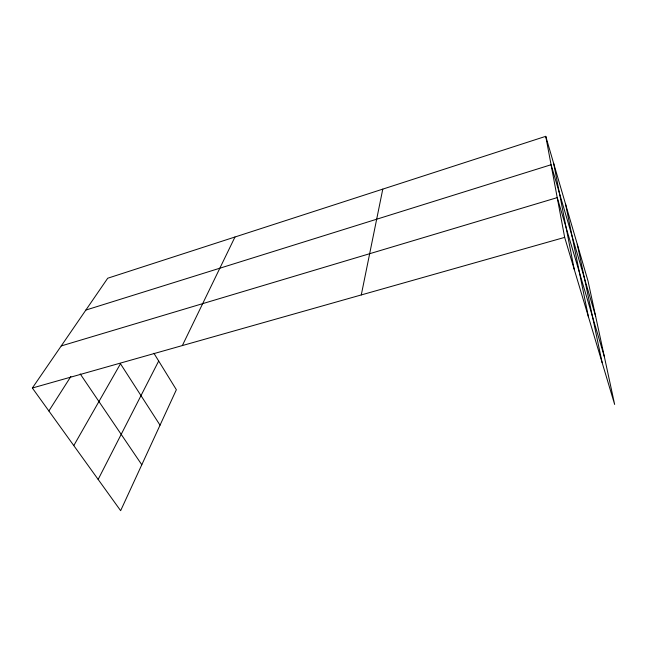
<?xml version="1.0" encoding="UTF-8"?>
<svg xmlns="http://www.w3.org/2000/svg" width="647" height="647" viewBox="0 0 647 647"><rect width="100%" height="100%" fill="white"/><g stroke="black" fill="none" stroke-linecap="round" stroke-linejoin="round"><path stroke-width="0.97" d="M361.277 294.935L382.789 189.118M182.349 345.571L234.974 237.004M98.158 479.435L158.685 361.01M73.79 445.581L120.479 363.768L160.035 425.176M48.873 410.966L70.871 376.473M153.929 353.286L176.364 389.729L120.641 510.669L32.35 388.014L107.717 278.226L545.753 136.331L588.042 281.081L614.65 404.448L564.669 237.384L545.753 136.331M85.873 310.059L551.074 164.742L595.652 316.334M61.239 345.935L557.229 197.626L604.33 356.578M32.35 388.014L564.669 237.384M80.212 373.917L141.798 464.756M577.27 244.21L602.139 362.619M565.599 204.258L588.406 316.731M553.662 163.408L574.196 269.217"/></g></svg>
